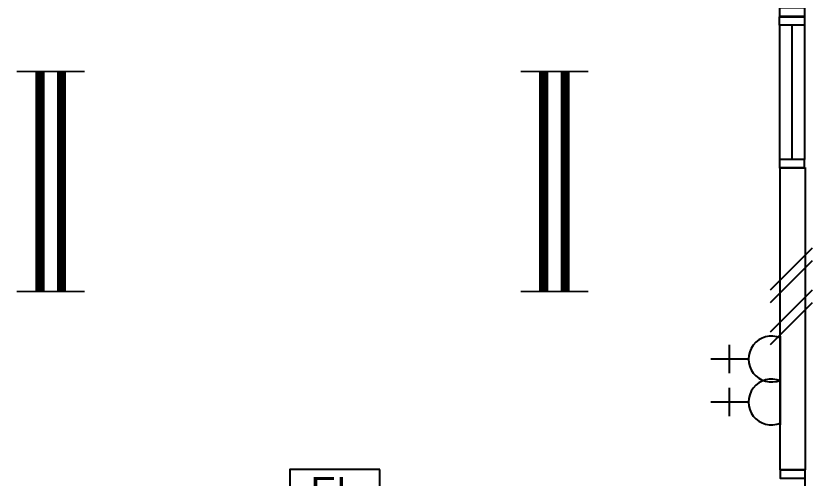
# Model space of a CAD drawing. Header units: inches. Extents: x -106706990 to 300603, y -86718466 to 1728185.
# Drawn here: x 56137 to 60879, y 28854 to 31606 of the extents above; entities that cross this region are included whole.
import ezdxf

# ---------------------------------------------------------------- set-up
doc = ezdxf.new("R2010")
doc.units = ezdxf.units.IN
doc.header["$MEASUREMENT"] = 0
doc.linetypes.add('HIDDEN', pattern=[0.375, 0.25, -0.125])
for name, color, linetype in [('A-DROP', 8, 'Continuous'), ('A-WALL', 1, 'Continuous'), ('A-WIN', 9, 'Continuous'), ('A-WLH', 7, 'Continuous'), ('AHT_DOOR', 2, 'Continuous'), ('EL LIGHT', 6, 'Continuous'), ('ELECT', 6, 'Continuous'), ('LAMP', 5, 'Continuous')]:
    doc.layers.add(name, color=color, linetype=linetype)
doc.styles.add('arial', font='arial.ttf')

# ---------------------------------------------------------------- blocks, each defined once
blk = doc.blocks.new('A$C49831240')
at = {"layer": 'A-WLH', "color": 8}
for p, q in [((250, 575), (0, 325)), ((250, 500), (0, 250)), ((250, 325), (0, 75)), ((250, 250), (0, 0))]:
    blk.add_line(p, q, dxfattribs=at)
blk = doc.blocks.new('A$C04C40081')
at = {"layer": 'A-WIN', "color": 8}
for p, q in [((850, 150), (50, 150)), ((850, 75), (50, 75)), ((850, 0), (50, 0))]:
    blk.add_line(p, q, dxfattribs=at)
at = {"layer": 'A-WIN', "color": 8, "linetype": 'Continuous'}
for points in [[(50, 150), (0, 150), (0, 0), (50, 0)], [(850, 150), (900, 150), (900, 0), (850, 0)]]:
    blk.add_lwpolyline(points, close=True, dxfattribs=at)
blk = doc.blocks.new('YBC 236')
at = {"layer": 'LAMP'}
for points, const_width in [([(-134681.8, 193808.3), (-134681.8, 193533.1)], 10.9), ([(-133371.4, 193808.3), (-133371.4, 193533.1)], 10.9), ([(-134681.8, 193670.7), (-133371.4, 193670.7)], 54.6), ([(-134681.8, 193679.4), (-134681.8, 193404.2)], 10.9), ([(-133371.4, 193679.4), (-133371.4, 193404.2)], 10.9), ([(-134681.8, 193541.8), (-133371.4, 193541.8)], 54.6)]:
    blk.add_lwpolyline(points, dxfattribs=dict(at, const_width=const_width))
blk = doc.blocks.new('*U218')
at = {"layer": 'LAMP', "rotation": 90}
blk.add_blockref('YBC 236', (193606.2, 134026.6, -5.5), dxfattribs=at)
blk = doc.blocks.new('*U219')
at = {"layer": 'LAMP', "color": 0, "linetype": 'ByBlock', "lineweight": -2, "transparency": 16777216}
for p in [(3000, 3000), (6000, 3000)]:
    blk.add_blockref('*U218', p, dxfattribs=at)
blk = doc.blocks.new('EMERGENCY LIGHT')
at = {"layer": 'EL LIGHT', "color": 6}
blk.add_lwpolyline([(49517.9, 4899.8), (48981.4, 4899.8), (48981.4, 4629.5), (49517.9, 4629.5)], close=True, dxfattribs=at)
at = {"layer": 'EL LIGHT', "color": 6, "style": 'arial'}
blk.add_text('EL', height=164.84, dxfattribs=at).set_placement((49104.8, 4689.8))
blk = doc.blocks.new('SOCKET')
at = {"layer": 'ELECT', "color": 6}
for p, q in [((15248.7, 25891.4), (15248.7, 26116.4)), ((15164.3, 26003.9), (15333.1, 26003.9)), ((15112.3, 25701.6), (15385.1, 25701.6))]:
    blk.add_line(p, q, dxfattribs=at)
blk.add_arc((15248.7, 25755), 136.4, 336.9763, 203.0237, dxfattribs=at)

msp = doc.modelspace()

# ---------------------------------------------------------------- linework, layer by layer
at = {"layer": 'A-DROP', "color": 8}
msp.add_line((60838.8, 26404.4), (60838.8, 28904.4), dxfattribs=at)
at = {"layer": 'A-WALL', "color": 8}
for p, q in [((60688.8, 28904.4), (60688.8, 30704.4)), ((60688.8, 30704.4), (60838.8, 30704.4)), ((60838.8, 30704.4), (60838.8, 28904.4))]:
    msp.add_line(p, q, dxfattribs=at)
at = {"layer": 'AHT_DOOR', "color": 8}
for p, q in [((60838.8, 28904.4), (60688.8, 28904.4)), ((60688.8, 28904.4), (60838.8, 28904.4))]:
    msp.add_line(p, q, dxfattribs=at)
msp.add_lwpolyline([(60688.8, 28904.4), (60688.8, 28854.4), (60838.8, 28854.4), (60838.8, 28904.4)], dxfattribs=at)

# ---------------------------------------------------------------- block references
at = {"layer": 'A-WIN', "color": 8, "rotation": 90}
for p in [(60835.4, 31603.5), (60834.3, 30700.5)]:
    msp.add_blockref('A$C04C40081', p, dxfattribs=at)
at = {"layer": 'A-WLH', "color": 8}
msp.add_blockref('A$C49831240', (60629.2, 29647.5), dxfattribs=at)
at = {"layer": 'ELECT', "color": 7, "linetype": 'HIDDEN', "rotation": 90}
for p in [(86391.9, 14313.9), (86391.9, 14058.4)]:
    msp.add_blockref('SOCKET', p, dxfattribs=at)
at = {"layer": 'LAMP', "color": 0}
for name, p in [('*U219', (53344.6, 27620, -16.4)), ('EMERGENCY LIGHT', (8787.3, 24005.7))]:
    msp.add_blockref(name, p, dxfattribs=at)

doc.saveas('drawing.dxf')
